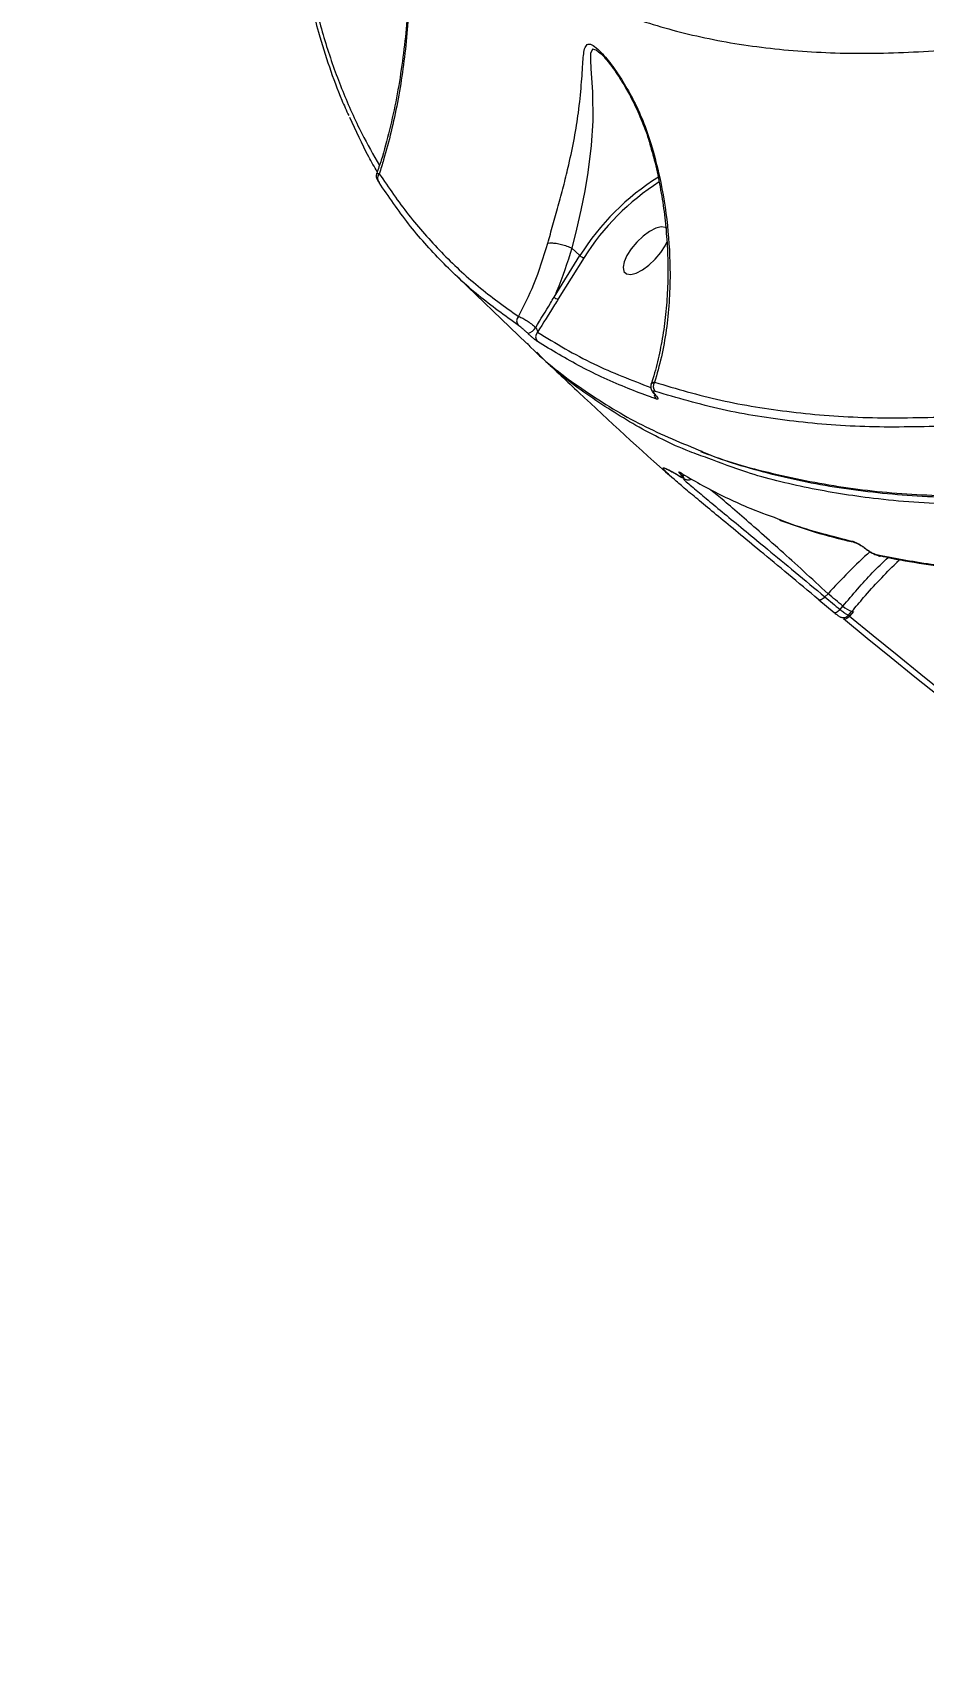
# Model space of a CAD drawing. Header units: millimetres. Extents: x -7151 to 6134, y -5040 to 5562.
# Drawn here: x -2961.4 to -2830.1, y -1417.6 to -1178.3 of the extents above; entities that cross this region are included whole.
import ezdxf

# ---------------------------------------------------------------- set-up
doc = ezdxf.new("R2010")
doc.units = ezdxf.units.MM
for name, color, linetype in [('DIKOM_ОБЪЕКТ', 7, 'Continuous'), ('DIKOM_РАЗМЕР_ЗОНА', 7, 'Continuous'), ('DIKOM_РАЗМЕР_ОБЪЕКТА', 7, 'Continuous')]:
    doc.layers.add(name, color=color, linetype=linetype)
doc.styles.add('style1', font='arial.ttf', dxfattribs={"width": 0.8})
doc.dimstyles.new('1-50', dxfattribs={"dimtxt": 300, "dimasz": 200, "dimexe": 100, "dimexo": 0, "dimgap": 100, "dimtad": 1, "dimtxsty": 'style1', "dimcen": 200, "dimclrd": 7, "dimclre": 7, "dimclrt": 7, "dimadec": 1, "dimazin": 2, "dimtfac": 1, "dimtmove": 0, "dimatfit": 2, "dimfxl": 0, "dimlwd": 25, "dimlwe": 18, "dimarcsym": 0})

# ---------------------------------------------------------------- blocks, each defined once
blk = doc.blocks.new('*D0')
at = {"layer": 'Defpoints', "color": 0, "transparency": 16777216}
for p in [(4133.55, 168.74), (-4567.47, -1241.13), (4133.55, -4153.12)]:
    blk.add_point(p, dxfattribs=at)
at = {"layer": 'DIKOM_РАЗМЕР_ОБЪЕКТА', "color": 7, "lineweight": 18, "transparency": 16777216}
for p, q in [((4133.55, 168.74), (4133.55, -4253.12)), ((-4567.47, -1241.13), (-4567.47, -4253.12))]:
    blk.add_line(p, q, dxfattribs=at)
at = {"layer": 'DIKOM_РАЗМЕР_ОБЪЕКТА', "color": 7, "lineweight": 25, "transparency": 16777216}
blk.add_line((-4367.47, -4153.12), (3933.55, -4153.12), dxfattribs=at)
at = {"layer": 'DIKOM_РАЗМЕР_ОБЪЕКТА', "color": 7, "transparency": 16777216}
for points in [[(-4367.47, -4119.79), (-4367.47, -4186.45), (-4567.47, -4153.12)], [(3933.55, -4119.79), (3933.55, -4186.45), (4133.55, -4153.12)]]:
    blk.add_solid(points, dxfattribs=at)
at = {"layer": 'DIKOM_РАЗМЕР_ОБЪЕКТА', "color": 7, "transparency": 16777216, "insert": (150.61, -3899.95), "char_height": 300, "attachment_point": 5, "style": 'style1'}
blk.add_mtext('8700', dxfattribs=at)
blk = doc.blocks.new('*D1')
at = {"layer": 'Defpoints', "color": 0, "transparency": 16777216}
for p in [(-2392.45, 3674.75), (-6010.84, -1738.88), (-3202.89, -1738.88)]:
    blk.add_point(p, dxfattribs=at)
at = {"layer": 'DIKOM_РАЗМЕР_ОБЪЕКТА', "color": 7, "lineweight": 18, "transparency": 16777216}
for p, q in [((-2392.45, 3674.75), (-6110.84, 3674.75)), ((-3202.89, -1738.88), (-6110.84, -1738.88))]:
    blk.add_line(p, q, dxfattribs=at)
at = {"layer": 'DIKOM_РАЗМЕР_ОБЪЕКТА', "color": 7, "lineweight": 25, "transparency": 16777216}
blk.add_line((-6010.84, 3474.75), (-6010.84, -1538.88), dxfattribs=at)
at = {"layer": 'DIKOM_РАЗМЕР_ОБЪЕКТА', "color": 7, "transparency": 16777216}
for points in [[(-6044.18, 3474.75), (-5977.51, 3474.75), (-6010.84, 3674.75)], [(-6044.18, -1538.88), (-5977.51, -1538.88), (-6010.84, -1738.88)]]:
    blk.add_solid(points, dxfattribs=at)
at = {"layer": 'DIKOM_РАЗМЕР_ОБЪЕКТА', "color": 7, "transparency": 16777216, "insert": (-6264.01, 967.94), "char_height": 300, "attachment_point": 5, "rotation": 90, "style": 'style1'}
blk.add_mtext('5400', dxfattribs=at)
blk = doc.blocks.new('*D3')
at = {"layer": 'Defpoints', "color": 0, "transparency": 16777216}
for p in [(6133.55, 253.24), (-5802.46, -2467.19), (6133.55, -4939.78)]:
    blk.add_point(p, dxfattribs=at)
at = {"layer": 'DIKOM_РАЗМЕР_ЗОНА', "color": 7, "lineweight": 18, "transparency": 16777216}
for p, q in [((6133.55, 253.24), (6133.55, -5039.78)), ((-5802.46, -2467.19), (-5802.46, -5039.78))]:
    blk.add_line(p, q, dxfattribs=at)
at = {"layer": 'DIKOM_РАЗМЕР_ЗОНА', "color": 7, "lineweight": 25, "transparency": 16777216}
blk.add_line((-5602.46, -4939.78), (5933.55, -4939.78), dxfattribs=at)
at = {"layer": 'DIKOM_РАЗМЕР_ЗОНА', "color": 7, "transparency": 16777216}
for points in [[(-5602.46, -4906.44), (-5602.46, -4973.11), (-5802.46, -4939.78)], [(5933.55, -4906.44), (5933.55, -4973.11), (6133.55, -4939.78)]]:
    blk.add_solid(points, dxfattribs=at)
at = {"layer": 'DIKOM_РАЗМЕР_ЗОНА', "color": 7, "transparency": 16777216, "insert": (186.61, -4686.61), "char_height": 300, "attachment_point": 5, "style": 'style1'}
blk.add_mtext('11950', dxfattribs=at)

msp = doc.modelspace()

# ---------------------------------------------------------------- linework, layer by layer
at = {"layer": 'DIKOM_ОБЪЕКТ', "color": 7, "linetype": 'Continuous', "lineweight": 15}
for p, q in [((-2877.634, -1181.451), (-2877.771, -1181.335)), ((-2881.944, -1210.011), (-2881.94, -1210.013)), ((-2881.94, -1210.013), (-2880.761, -1211.129)), ((-2899.817, -1213.266), (-2888.577, -1224.069)), ((-2884.56, -1217.237), (-2880.761, -1211.129)), ((-2880.143, -1211.408), (-2883.942, -1217.516)), ((-2887.155, -1225.402), (-2886.236, -1226.266)), ((-2865.844, -1243.185), (-2865.976, -1243.085)), ((-2838.795, -1254.204), (-2838.638, -1254.325)), ((-2836.459, -1255.413), (-2836.5, -1255.405)), ((-2844.197, -1260.927), (-2844.665, -1261.392)), ((-2845.554, -1261.822), (-2845.571, -1261.806)), ((-2845.554, -1261.822), (-2843.308, -1263.694)), ((-2842.421, -1263.262), (-2842.003, -1262.756)), ((-2841.177, -1264.089), (-2840.696, -1263.508)), ((-2840.454, -1263.535), (-2841.019, -1264.217)), ((-2840.696, -1263.508), (-2840.703, -1263.514))]:
    msp.add_line(p, q, dxfattribs=at)
at = {"layer": 'DIKOM_ОБЪЕКТ', "color": 7, "linetype": 'Continuous', "lineweight": 15, "flags": 128}
for points in [[(-2877.771, -1181.335), (-2878.34, -1180.855), (-2878.906, -1180.733), (-2879.183, -1181.338), (-2879.199, -1182.32), (-2879.121, -1183.559), (-2878.897, -1187.056), (-2878.872, -1191.288), (-2879.096, -1194.889), (-2879.587, -1198.884), (-2880.052, -1201.605), (-2880.633, -1204.458), (-2881.264, -1207.214), (-2881.944, -1210.01), (-2881.944, -1210.011), (-2881.944, -1210.011)], [(-2867.925, -1207.129), (-2868.157, -1206.977), (-2868.777, -1206.895), (-2869.578, -1207.098), (-2870.497, -1207.567), (-2871.457, -1208.266), (-2872.382, -1209.138), (-2873.196, -1210.112), (-2873.833, -1211.109), (-2874.243, -1212.048), (-2874.391, -1212.854), (-2874.266, -1213.46), (-2873.878, -1213.819), (-2873.258, -1213.9), (-2872.456, -1213.698), (-2871.538, -1213.228), (-2870.578, -1212.529), (-2869.653, -1211.657), (-2868.839, -1210.684), (-2868.201, -1209.687), (-2867.908, -1209.069)], [(-2869.606, -1231.681), (-2869.664, -1231.646), (-2869.705, -1231.609)], [(-2865.381, -1243.999), (-2865.442, -1243.967), (-2865.585, -1243.861)], [(-2842.003, -1262.756), (-2842.277, -1262.528), (-2842.552, -1262.299), (-2842.826, -1262.071), (-2843.101, -1261.842), (-2843.375, -1261.614), (-2843.649, -1261.385), (-2843.923, -1261.156), (-2844.197, -1260.927)], [(-2844.665, -1261.392), (-2844.796, -1261.526), (-2844.933, -1261.643), (-2845.068, -1261.738), (-2845.197, -1261.809), (-2845.316, -1261.852), (-2845.421, -1261.866), (-2845.507, -1261.85), (-2845.554, -1261.822)], [(-2844.665, -1261.392), (-2844.385, -1261.626), (-2844.104, -1261.86), (-2843.824, -1262.094), (-2843.544, -1262.328), (-2843.263, -1262.561), (-2842.982, -1262.795), (-2842.702, -1263.028), (-2842.421, -1263.262)], [(-2842.421, -1263.262), (-2842.553, -1263.396), (-2842.688, -1263.513), (-2842.823, -1263.609), (-2842.952, -1263.68), (-2843.071, -1263.723), (-2843.176, -1263.737), (-2843.262, -1263.721), (-2843.308, -1263.694)], [(-2841.019, -1264.217), (-2841.15, -1264.352), (-2841.286, -1264.47), (-2841.421, -1264.566), (-2841.55, -1264.637), (-2841.67, -1264.68), (-2841.774, -1264.694), (-2841.859, -1264.677), (-2841.923, -1264.632)], [(-2813.611, -1287.193), (-2817.196, -1284.426), (-2820.768, -1281.644), (-2824.327, -1278.847), (-2827.873, -1276.034), (-2831.406, -1273.206), (-2834.925, -1270.363), (-2838.43, -1267.505), (-2841.923, -1264.632)], [(-2841.019, -1264.217), (-2837.529, -1267.088), (-2834.026, -1269.944), (-2830.51, -1272.784), (-2826.98, -1275.61), (-2823.437, -1278.42), (-2819.881, -1281.215), (-2816.311, -1283.995), (-2812.729, -1286.759)]]:
    msp.add_lwpolyline(points, dxfattribs=at)
at = {"layer": 'DIKOM_ОБЪЕКТ', "color": 7, "linetype": 'Continuous', "lineweight": 15}
for centre, radius, start, end in [((-2909.687, -1199.727), 0.906, 133.65003, 223.57719), ((-2849.499, -1230.808), 36.94, 122.22068, 147.81002), ((-2849.625, -1230.688), 36.099, 122.61572, 147.71675), ((-2880.095, -1210.479), 0.93, 224.32199, 267.03869), ((-2883.893, -1216.584), 0.933, 224.38619, 266.97449), ((-2889.086, -1220.737), 0.986, 138.41963, 223.06154), ((-2888.984, -1220.715), 1.978, 287.16377, 330.01709), ((-2886.288, -1223.094), 0.994, 136.30342, 223.05608), ((-2868.923, -1230.42), 1.043, 142.325, 223.09684), ((-2868.85, -1231.57), 0.948, 182.68486, 225.07018), ((-2867.44, -1241.761), 0.979, 228.28635, 251.00703), ((-2865.544, -1242.95), 0.567, 240.99444, 291.65631), ((-2840.151, -1252.585), 0.802, 227.0283, 257.92644), ((-2776.111, -1322.576), 91.849, 132.36563, 137.84027), ((-2838.753, -1254.15), 0.0721, 231.64729, 278.4284), ((-2836.328, -1254.623), 0.801, 227.12541, 257.56482), ((-2839.649, -1260.21), 3.467, 227.23581, 252.30619)]:
    msp.add_arc(centre, radius, start, end, dxfattribs=at)
for points, knots in [([(-2360.312, -895.827), (-2362.582, -899.39), (-2368.697, -908.989), (-2379.254, -924.67), (-2392.112, -942.812), (-2405.743, -961.063), (-2420.12, -979.358), (-2435.212, -997.635), (-2450.686, -1015.492), (-2466.481, -1032.877), (-2482.528, -1049.75), (-2499.09, -1066.387), (-2516.129, -1082.717), (-2533.598, -1098.675), (-2551.11, -1113.912), (-2568.606, -1128.389), (-2586.025, -1142.09), (-2603.652, -1155.238), (-2621.433, -1167.762), (-2639.308, -1179.603), (-2656.885, -1190.499), (-2674.109, -1200.437), (-2690.936, -1209.421), (-2707.641, -1217.598), (-2724.159, -1224.904), (-2740.425, -1231.293), (-2756.084, -1236.621), (-2771.095, -1240.899), (-2785.433, -1244.153), (-2799.333, -1246.437), (-2812.725, -1247.702), (-2825.548, -1247.915), (-2837.021, -1247.118), (-2847.204, -1245.451), (-2855.346, -1243.464), (-2860.019, -1241.677), (-2861.913, -1240.952)], [0, 0, 0, 0, 0.0176896, 0.0476571, 0.0776475, 0.1076146, 0.1384524, 0.1693154, 0.2001529, 0.2301204, 0.2601107, 0.290078, 0.3209158, 0.3517788, 0.3826161, 0.4125835, 0.4425742, 0.4725411, 0.5033791, 0.5342417, 0.5650796, 0.5950467, 0.6250373, 0.6550044, 0.6858424, 0.7167049, 0.7475428, 0.7775098, 0.8075005, 0.8374678, 0.8683053, 0.8991683, 0.9300059, 0.956088, 0.9822004, 1, 1, 1, 1]), ([(-2900.153, -1158.778), (-2898.716, -1160.272), (-2895.208, -1163.92), (-2888.722, -1168.627), (-2880.876, -1173.044), (-2872.328, -1176.498), (-2862.976, -1179.086), (-2852.81, -1180.751), (-2841.848, -1181.467), (-2830.329, -1181.216), (-2818.305, -1180.024), (-2805.839, -1177.93), (-2792.731, -1174.904), (-2778.999, -1170.914), (-2764.68, -1165.95), (-2750.078, -1160.12), (-2735.252, -1153.461), (-2720.26, -1146.029), (-2704.867, -1137.708), (-2689.113, -1128.487), (-2673.043, -1118.378), (-2656.999, -1107.593), (-2641.033, -1096.183), (-2625.197, -1084.21), (-2609.25, -1071.489), (-2593.242, -1058.033), (-2577.229, -1043.874), (-2562.662, -1030.33), (-2549.509, -1017.597), (-2541.702, -1009.68), (-2537.796, -1005.718)], [0, 0, 0, 0, 0.0257526, 0.062866, 0.0989331, 0.1350278, 0.171095, 0.2082083, 0.2453526, 0.2824663, 0.3185595, 0.3546805, 0.390774, 0.4279125, 0.4650814, 0.5022202, 0.538373, 0.5745535, 0.6107061, 0.647904, 0.6851321, 0.7223299, 0.7585728, 0.794844, 0.8310866, 0.8683748, 0.9056935, 0.9429816, 0.9714642, 1, 1, 1, 1]), ([(-2863.222, -1239.772), (-2863.04, -1239.854), (-2859.709, -1241.355), (-2852.429, -1243.304), (-2841.467, -1245.509), (-2829.751, -1246.546), (-2817.467, -1246.6), (-2804.386, -1245.633), (-2790.526, -1243.616), (-2775.917, -1240.527), (-2761.057, -1236.482), (-2746.029, -1231.562), (-2730.916, -1225.861), (-2715.292, -1219.228), (-2699.186, -1211.646), (-2682.64, -1203.121), (-2665.79, -1193.71), (-2648.68, -1183.426), (-2631.363, -1172.298), (-2613.78, -1160.279), (-2595.985, -1147.373), (-2578.032, -1133.606), (-2560.319, -1119.277), (-2542.9, -1104.453), (-2525.823, -1089.202), (-2508.809, -1073.278), (-2491.921, -1056.708), (-2475.231, -1039.53), (-2460.039, -1023.19), (-2450.6, -1012.488), (-2446.426, -1007.755)], [0, 0, 0, 0, 0.0022001, 0.0402543, 0.0782771, 0.115227, 0.1522051, 0.1891546, 0.2271774, 0.2652314, 0.3032543, 0.3388739, 0.374518, 0.4101375, 0.4467146, 0.4833199, 0.5198967, 0.5568465, 0.5938251, 0.6307748, 0.6687975, 0.7068517, 0.7448745, 0.7818245, 0.8188024, 0.8557526, 0.8937754, 0.9318292, 0.9698524, 1, 1, 1, 1]), ([(-2862.984, -1239.984), (-2861.645, -1240.481), (-2858.71, -1241.571), (-2853.938, -1242.96), (-2848.713, -1244.213), (-2843.271, -1245.219), (-2837.636, -1245.985), (-2831.827, -1246.505), (-2825.865, -1246.775), (-2819.759, -1246.796), (-2813.507, -1246.569), (-2807.106, -1246.095), (-2800.555, -1245.374), (-2793.852, -1244.407), (-2786.995, -1243.193), (-2779.984, -1241.731), (-2772.814, -1240.021), (-2765.484, -1238.062), (-2758.008, -1235.859), (-2750.418, -1233.418), (-2742.741, -1230.749), (-2734.989, -1227.856), (-2727.154, -1224.738), (-2719.237, -1221.395), (-2711.236, -1217.827), (-2703.152, -1214.034), (-2694.985, -1210.017), (-2686.736, -1205.776), (-2678.404, -1201.31), (-2669.988, -1196.619), (-2661.497, -1191.707), (-2652.955, -1186.589), (-2644.388, -1181.279), (-2635.815, -1175.788), (-2627.236, -1170.118), (-2618.652, -1164.271), (-2610.063, -1158.245), (-2601.468, -1152.04), (-2592.868, -1145.658), (-2584.264, -1139.098), (-2575.654, -1132.36), (-2567.039, -1125.444), (-2558.423, -1118.352), (-2549.826, -1111.102), (-2541.276, -1103.716), (-2532.794, -1096.213), (-2524.387, -1088.598), (-2516.054, -1080.872), (-2507.794, -1073.034), (-2499.607, -1065.083), (-2491.493, -1057.021), (-2483.452, -1048.848), (-2475.486, -1040.563), (-2467.592, -1032.168), (-2459.777, -1023.66), (-2452.583, -1015.669), (-2448.047, -1010.483), (-2446.046, -1008.196)], [0, 0, 0, 0, 0.0152823, 0.0334918, 0.0517817, 0.0701714, 0.0886546, 0.1071165, 0.1254749, 0.1437624, 0.1619974, 0.1802006, 0.1983915, 0.2165897, 0.2348095, 0.2530702, 0.2713923, 0.2897959, 0.3082967, 0.3267936, 0.3451629, 0.3634728, 0.3817381, 0.3999738, 0.4181944, 0.4364145, 0.4546467, 0.4729036, 0.4911992, 0.5095487, 0.5279673, 0.5464087, 0.5647912, 0.58311, 0.6013812, 0.6196181, 0.6378364, 0.6560503, 0.6742733, 0.6925158, 0.7107937, 0.7291211, 0.7475123, 0.7659527, 0.7843559, 0.8026875, 0.8209667, 0.8392086, 0.8574278, 0.8756385, 0.8938559, 0.9120883, 0.9303521, 0.9486607, 0.967029, 0.9854605, 1, 1, 1, 1]), ([(-2907.294, -1151.393), (-2907.286, -1151.438), (-2907.026, -1152.79), (-2906.672, -1155.535), (-2906.228, -1159.759), (-2905.964, -1164.231), (-2905.892, -1168.879), (-2906.03, -1173.596), (-2906.381, -1178.36), (-2906.956, -1183.147), (-2907.745, -1187.932), (-2908.765, -1192.596), (-2909.748, -1196.324), (-2910.464, -1198.394), (-2910.692, -1199.053)], [0, 0, 0, 0, 0.0025425, 0.0766501, 0.1571908, 0.2462033, 0.3382418, 0.4338607, 0.532659, 0.6343008, 0.7391902, 0.8461812, 0.9510377, 1, 1, 1, 1]), ([(-2907.31, -1151.377), (-2907.283, -1151.504), (-2906.801, -1153.746), (-2906.332, -1158.035), (-2905.859, -1164.173), (-2905.776, -1171.423), (-2906.221, -1179.671), (-2907.521, -1188.656), (-2909.039, -1195.026), (-2910.095, -1198.383), (-2910.312, -1199.071)], [0, 0, 0, 0, 0.00715223, 0.12631975, 0.2457994, 0.36482882, 0.55960155, 0.75488585, 0.94972007, 1, 1, 1, 1]), ([(-2920.302, -1174.196), (-2919.967, -1175.551), (-2919.192, -1178.687), (-2917.689, -1183.355), (-2916.202, -1187.448), (-2915.159, -1189.755), (-2914.815, -1190.514)], [0, 0, 0, 0, 0.2343372, 0.5424881, 0.8495544, 1, 1, 1, 1]), ([(-2920.018, -1173.355), (-2919.398, -1175.699), (-2918.159, -1180.386), (-2915.75, -1186.954), (-2913.169, -1192.821), (-2911.178, -1196.301), (-2910.289, -1197.856)], [0, 0, 0, 0, 0.2619215, 0.5238436, 0.7872068, 1, 1, 1, 1]), ([(-2885.479, -1209.294), (-2885.448, -1209.183), (-2885.177, -1208.195), (-2884.628, -1206.255), (-2883.838, -1203.433), (-2883.07, -1200.556), (-2882.27, -1197.277), (-2881.524, -1193.702), (-2880.892, -1189.721), (-2880.501, -1185.867), (-2880.359, -1183.069), (-2880.207, -1181.358), (-2880.013, -1180.394), (-2879.623, -1179.878), (-2878.868, -1180.07), (-2877.694, -1181.05), (-2876.126, -1182.913), (-2874.401, -1185.45), (-2872.758, -1188.378), (-2871.254, -1191.634), (-2870.49, -1194.025), (-2870.106, -1195.229)], [0, 0, 0, 0, 0.0056305, 0.0501946, 0.0960221, 0.1433431, 0.1917778, 0.2623055, 0.3349978, 0.4257396, 0.5191893, 0.5587302, 0.5987862, 0.6438236, 0.6799316, 0.7160758, 0.7691297, 0.8232023, 0.8784514, 0.9388517, 1, 1, 1, 1]), ([(-2877.751, -1181.312), (-2877.741, -1181.32), (-2877.648, -1181.396), (-2877.305, -1181.739), (-2876.75, -1182.373), (-2876.015, -1183.321), (-2875.134, -1184.589), (-2874.1, -1186.239), (-2872.925, -1188.376), (-2871.725, -1190.98), (-2870.783, -1193.403), (-2870.381, -1194.942), (-2870.252, -1195.432)], [0, 0, 0, 0, 0.0070331, 0.0628547, 0.1297299, 0.2098812, 0.3058232, 0.4205251, 0.5587804, 0.733858, 0.9151831, 1, 1, 1, 1]), ([(-2910.603, -1198.79), (-2911.026, -1198.056), (-2912.496, -1195.501), (-2913.753, -1192.746), (-2914.649, -1190.782)], [0, 0, 0, 0, 0.2872482, 1, 1, 1, 1]), ([(-2870.242, -1195.439), (-2870.131, -1195.821), (-2869.678, -1197.38), (-2869.081, -1200.153), (-2868.45, -1203.763), (-2868.027, -1207.428), (-2867.798, -1211.122), (-2867.779, -1214.813), (-2867.971, -1218.465), (-2868.377, -1222.05), (-2869.008, -1225.513), (-2869.646, -1228.204), (-2870.144, -1229.658), (-2870.287, -1230.076)], [0, 0, 0, 0, 0.0304433, 0.1241731, 0.2204413, 0.3193719, 0.420914, 0.5248347, 0.63068, 0.7379533, 0.8468376, 0.9559504, 1, 1, 1, 1]), ([(-2870.106, -1195.229), (-2870.12, -1195.242), (-2870.21, -1195.321), (-2870.213, -1195.381), (-2870.214, -1195.432)], [0, 0, 0, 0, 0.1597474, 1, 1, 1, 1]), ([(-2870.106, -1195.229), (-2869.734, -1196.641), (-2868.72, -1200.49), (-2867.742, -1206.778), (-2867.4, -1212.965), (-2867.574, -1218.059), (-2868.002, -1222.139), (-2868.695, -1226.085), (-2869.397, -1228.551), (-2869.748, -1229.783)], [0, 0, 0, 0, 0.11280497, 0.30737762, 0.50623725, 0.62803214, 0.7498327, 0.87491939, 1, 1, 1, 1]), ([(-2910.696, -1199.049), (-2910.713, -1199.094), (-2910.763, -1199.221), (-2910.765, -1199.438), (-2910.729, -1199.662), (-2910.657, -1199.861), (-2910.573, -1200.03), (-2910.492, -1200.154), (-2910.451, -1200.216)], [0, 0, 0, 0, 0.0827436, 0.2332437, 0.3815736, 0.5366931, 0.766463, 1, 1, 1, 1]), ([(-2910.698, -1199.052), (-2910.7, -1199.046), (-2910.724, -1198.951), (-2910.561, -1198.979), (-2910.363, -1199.053), (-2910.312, -1199.071)], [0, 0, 0, 0, 0.045444, 0.7578689, 1, 1, 1, 1]), ([(-2910.312, -1199.071), (-2908.911, -1201.124), (-2906.108, -1205.229), (-2901.213, -1210.719), (-2895.856, -1215.754), (-2891.834, -1218.64), (-2889.824, -1220.083)], [0, 0, 0, 0, 0.2490961, 0.4981929, 0.7490977, 1, 1, 1, 1]), ([(-2889.807, -1221.411), (-2891.808, -1219.976), (-2895.81, -1217.105), (-2901.173, -1212.077), (-2906.098, -1206.567), (-2908.928, -1202.424), (-2910.343, -1200.352)], [0, 0, 0, 0, 0.249097, 0.4981938, 0.7490959, 1, 1, 1, 1]), ([(-2889.824, -1220.083), (-2889.022, -1218.531), (-2887.269, -1215.138), (-2886.108, -1211.349), (-2885.479, -1209.294)], [0, 0, 0, 0, 0.4574462, 1, 1, 1, 1]), ([(-2885.479, -1209.294), (-2885.457, -1209.289), (-2885.317, -1209.259), (-2884.953, -1209.237), (-2884.279, -1209.3), (-2883.474, -1209.465), (-2882.647, -1209.709), (-2882.178, -1209.91), (-2881.944, -1210.011)], [0, 0, 0, 0, 0.0319255, 0.2048267, 0.4035914, 0.6023989, 0.8011731, 1, 1, 1, 1]), ([(-2881.94, -1210.013), (-2882.627, -1212.179), (-2883.41, -1214.644), (-2884.435, -1216.956), (-2884.56, -1217.237)], [0, 0, 0, 0, 0.878568, 1, 1, 1, 1]), ([(-2887.27, -1221.704), (-2886.535, -1220.509), (-2885.622, -1219.026), (-2884.732, -1217.528), (-2884.56, -1217.237)], [0, 0, 0, 0, 0.8058805, 1, 1, 1, 1]), ([(-2883.942, -1217.516), (-2884.121, -1217.802), (-2885.137, -1219.433), (-2886.162, -1221.063), (-2887.006, -1222.408)], [0, 0, 0, 0, 0.1757055, 1, 1, 1, 1]), ([(-2889.824, -1220.083), (-2889.783, -1220.094), (-2889.606, -1220.145), (-2889.194, -1220.334), (-2888.563, -1220.713), (-2887.893, -1221.184), (-2887.479, -1221.529), (-2887.27, -1221.704)], [0, 0, 0, 0, 0.07352904, 0.31980659, 0.55071027, 0.77334523, 1, 1, 1, 1]), ([(-2888.4, -1222.605), (-2888.521, -1222.493), (-2888.763, -1222.267), (-2889.139, -1221.939), (-2889.482, -1221.652), (-2889.698, -1221.486), (-2889.786, -1221.425), (-2889.807, -1221.411)], [0, 0, 0, 0, 0.2210474, 0.4418673, 0.6745159, 0.9251824, 1, 1, 1, 1]), ([(-2887.014, -1223.773), (-2887.034, -1223.759), (-2887.122, -1223.701), (-2887.332, -1223.542), (-2887.671, -1223.263), (-2888.041, -1222.939), (-2888.28, -1222.717), (-2888.4, -1222.605)], [0, 0, 0, 0, 0.073361, 0.3224645, 0.5550555, 0.7773071, 1, 1, 1, 1]), ([(-2887.27, -1221.704), (-2887.241, -1221.745), (-2887.206, -1221.793), (-2887.144, -1221.898), (-2887.084, -1222.026), (-2887.027, -1222.203), (-2887.007, -1222.329), (-2887.006, -1222.393), (-2887.006, -1222.408)], [0, 0, 0, 0, 0.15979142, 0.1863818, 0.39636388, 0.63983665, 0.91745179, 1, 1, 1, 1]), ([(-2887.006, -1222.408), (-2884.3, -1224.048), (-2879.103, -1227.197), (-2873.155, -1229.461), (-2870.304, -1230.547)], [0, 0, 0, 0, 0.5207042, 1, 1, 1, 1]), ([(-2888.544, -1224.036), (-2888.354, -1224.239), (-2885.974, -1226.784), (-2880.556, -1230.779), (-2872.418, -1235.969), (-2866.255, -1238.518), (-2863.222, -1239.772)], [0, 0, 0, 0, 0.0283437, 0.3557224, 0.6828508, 1, 1, 1, 1]), ([(-2861.913, -1240.952), (-2862.816, -1240.636), (-2866.58, -1239.316), (-2872.585, -1236.237), (-2879.754, -1231.672), (-2884.571, -1228.003), (-2886.799, -1225.697), (-2887.119, -1225.365)], [0, 0, 0, 0, 0.0913131, 0.38086006, 0.67040445, 0.95261654, 1, 1, 1, 1]), ([(-2869.52, -1232.242), (-2869.799, -1232.144), (-2871.198, -1231.653), (-2874.984, -1230.203), (-2880.673, -1227.632), (-2884.899, -1225.06), (-2887.014, -1223.773)], [0, 0, 0, 0, 0.0441444, 0.2207218, 0.610019, 1, 1, 1, 1]), ([(-2886.1, -1226.394), (-2884.365, -1228.027), (-2878.156, -1233.871), (-2871.904, -1239.689), (-2867.26, -1243.744), (-2867.249, -1243.753)], [0, 0, 0, 0, 0.2788578, 0.9983958, 1, 1, 1, 1]), ([(-2870.26, -1230.098), (-2870.284, -1230.177), (-2870.341, -1230.361), (-2870.306, -1230.657), (-2870.204, -1230.956), (-2869.998, -1231.288), (-2869.773, -1231.555), (-2869.572, -1231.743), (-2869.554, -1231.759)], [0, 0, 0, 0, 0.1155471, 0.2678906, 0.4239772, 0.6184583, 0.9668715, 1, 1, 1, 1]), ([(-2870.234, -1230.092), (-2870.228, -1230.046), (-2870.204, -1229.877), (-2869.98, -1229.804), (-2869.78, -1229.786), (-2869.748, -1229.783)], [0, 0, 0, 0, 0.2432532, 0.8771796, 1, 1, 1, 1]), ([(-2869.748, -1229.783), (-2866.55, -1230.723), (-2860.155, -1232.604), (-2849.631, -1234.279), (-2838.491, -1235.174), (-2830.49, -1234.979), (-2826.49, -1234.882)], [0, 0, 0, 0, 0.2485969, 0.4971906, 0.7485946, 1, 1, 1, 1]), ([(-2869.684, -1231.133), (-2869.777, -1231.113), (-2869.941, -1231.077), (-2869.962, -1231.202), (-2869.86, -1231.398), (-2869.691, -1231.586), (-2869.606, -1231.681)], [0, 0, 0, 0, 0.3292046, 0.579702, 0.7885667, 1, 1, 1, 1]), ([(-2869.706, -1231.61), (-2869.675, -1231.642), (-2869.605, -1231.716), (-2869.552, -1231.786), (-2869.549, -1231.79), (-2869.548, -1231.792)], [0, 0, 0, 0, 0.3156204, 0.7200858, 1, 1, 1, 1]), ([(-2826.325, -1236.241), (-2830.29, -1236.339), (-2838.221, -1236.534), (-2849.357, -1235.657), (-2859.957, -1233.989), (-2866.442, -1232.085), (-2869.684, -1231.133)], [0, 0, 0, 0, 0.2485937, 0.4971905, 0.748595, 1, 1, 1, 1]), ([(-2869.606, -1231.681), (-2869.517, -1231.78), (-2869.34, -1231.977), (-2869.236, -1232.181), (-2869.267, -1232.291), (-2869.402, -1232.281), (-2869.508, -1232.246), (-2869.52, -1232.242)], [0, 0, 0, 0, 0.2147541, 0.4258831, 0.6816809, 0.9641328, 1, 1, 1, 1]), ([(-2868.405, -1242.567), (-2868.448, -1242.499), (-2868.566, -1242.316), (-2868.275, -1242.424), (-2868.092, -1242.492)], [0, 0, 0, 0, 0.3686108, 1, 1, 1, 1]), ([(-2845.571, -1261.806), (-2847.083, -1260.544), (-2850.107, -1258.02), (-2854.054, -1254.747), (-2857.481, -1251.916), (-2860.386, -1249.52), (-2862.911, -1247.432), (-2865, -1245.692), (-2866.644, -1244.296), (-2867.778, -1243.283), (-2868.366, -1242.709), (-2868.396, -1242.599), (-2868.405, -1242.567)], [0, 0, 0, 0, 0.1188245, 0.2376502, 0.3401259, 0.4429189, 0.5453926, 0.6481749, 0.7512908, 0.8540733, 0.9568862, 1, 1, 1, 1]), ([(-2868.092, -1242.492), (-2867.817, -1242.621), (-2867.264, -1242.88), (-2866.147, -1243.533), (-2865.585, -1243.861)], [0, 0, 0, 0, 0.496501, 1, 1, 1, 1]), ([(-2867.757, -1242.684), (-2867.746, -1242.688), (-2867.674, -1242.717), (-2867.326, -1242.883), (-2866.701, -1243.218), (-2866.053, -1243.594), (-2865.716, -1243.789)], [0, 0, 0, 0, 0.0485485, 0.3209361, 0.6469779, 1, 1, 1, 1]), ([(-2865.819, -1243.446), (-2865.843, -1243.423), (-2865.95, -1243.321), (-2866.108, -1243.157), (-2866.222, -1243.009), (-2866.202, -1242.96), (-2866.053, -1243.042), (-2865.976, -1243.085)], [0, 0, 0, 0, 0.0490303, 0.217936, 0.4267322, 0.7023283, 1, 1, 1, 1]), ([(-2865.976, -1243.085), (-2865.736, -1243.23), (-2864.535, -1243.954), (-2861.332, -1245.746), (-2856.849, -1247.961), (-2853.107, -1249.329), (-2851.583, -1249.886)], [0, 0, 0, 0, 0.0540357, 0.2701908, 0.7028705, 1, 1, 1, 1]), ([(-2865.884, -1243.161), (-2865.885, -1243.16), (-2865.893, -1243.157), (-2865.875, -1243.166), (-2865.846, -1243.183), (-2865.844, -1243.185)], [0, 0, 0, 0, 0.1114672, 0.9412641, 1, 1, 1, 1]), ([(-2865.585, -1243.861), (-2865.521, -1243.895), (-2865.396, -1243.96), (-2865.408, -1243.887), (-2865.545, -1243.716), (-2865.73, -1243.534), (-2865.819, -1243.446)], [0, 0, 0, 0, 0.2974961, 0.5890464, 0.8028502, 1, 1, 1, 1]), ([(-2865.517, -1244.053), (-2865.428, -1244.133), (-2864.977, -1244.541), (-2863.689, -1245.63), (-2861.672, -1247.315), (-2859.189, -1249.367), (-2856.343, -1251.713), (-2852.983, -1254.485), (-2849.113, -1257.689), (-2846.147, -1260.157), (-2844.665, -1261.392)], [0, 0, 0, 0, 0.0325933, 0.1653127, 0.2976109, 0.4295584, 0.5619381, 0.6938916, 0.8469423, 1, 1, 1, 1]), ([(-2865.442, -1243.963), (-2865.413, -1243.981), (-2865.322, -1244.038), (-2865.171, -1244.11), (-2864.9, -1244.178), (-2864.601, -1244.181), (-2864.404, -1244.099), (-2864.3, -1244.056)], [0, 0, 0, 0, 0.13018193, 0.40482346, 0.58271746, 0.78022171, 1, 1, 1, 1]), ([(-2844.197, -1260.927), (-2845.41, -1259.811), (-2847.837, -1257.579), (-2851.241, -1254.502), (-2854.42, -1251.67), (-2857.305, -1249.151), (-2859.776, -1247.039), (-2861.083, -1245.97), (-2861.683, -1245.478)], [0, 0, 0, 0, 0.1695659, 0.3391366, 0.5106101, 0.682633, 0.8541048, 1, 1, 1, 1]), ([(-2851.583, -1249.886), (-2850.9, -1250.154), (-2847.473, -1251.499), (-2843.71, -1252.428), (-2840.698, -1253.172)], [0, 0, 0, 0, 0.1993606, 1, 1, 1, 1]), ([(-2851.346, -1250.097), (-2849.808, -1250.629), (-2846.649, -1251.72), (-2843.005, -1252.759), (-2840.866, -1253.22), (-2840.488, -1253.301)], [0, 0, 0, 0, 0.4385311, 0.9007968, 1, 1, 1, 1]), ([(-2840.698, -1253.172), (-2840.655, -1253.183), (-2840.441, -1253.237), (-2840.028, -1253.401), (-2839.486, -1253.695), (-2839.068, -1253.963), (-2838.851, -1254.135), (-2838.742, -1254.222)], [0, 0, 0, 0, 0.095057, 0.4719237, 0.7157281, 0.8572982, 1, 1, 1, 1]), ([(-2840.326, -1253.369), (-2840.319, -1253.371), (-2840.272, -1253.38), (-2840.011, -1253.466), (-2839.618, -1253.653), (-2839.221, -1253.894), (-2838.971, -1254.067), (-2838.848, -1254.167), (-2838.798, -1254.207)], [0, 0, 0, 0, 0.0481616, 0.3118005, 0.6460507, 0.8113927, 0.9238479, 1, 1, 1, 1]), ([(-2842.003, -1262.756), (-2840.578, -1261.064), (-2838.417, -1258.498), (-2836.137, -1256.323), (-2835.36, -1255.582)], [0, 0, 0, 0, 0.6591819, 1, 1, 1, 1]), ([(-2840.677, -1263.535), (-2840.108, -1262.852), (-2838.774, -1261.25), (-2836.594, -1258.875), (-2834.807, -1257.007), (-2833.812, -1256.068), (-2833.632, -1255.899)], [0, 0, 0, 0, 0.2504327, 0.5874685, 0.925551, 1, 1, 1, 1]), ([(-2838.742, -1254.222), (-2838.636, -1254.305), (-2838.425, -1254.472), (-2838.023, -1254.729), (-2837.507, -1255.006), (-2837.115, -1255.153), (-2836.912, -1255.201), (-2836.873, -1255.21)], [0, 0, 0, 0, 0.1455778, 0.2900044, 0.5320485, 0.9098088, 1, 1, 1, 1]), ([(-2838.638, -1254.325), (-2838.562, -1254.387), (-2838.343, -1254.562), (-2837.919, -1254.825), (-2837.384, -1255.104), (-2836.963, -1255.297), (-2836.718, -1255.338), (-2836.659, -1255.348)], [0, 0, 0, 0, 0.10922162, 0.31181712, 0.56598959, 0.8953196, 1, 1, 1, 1]), ([(-2836.873, -1255.21), (-2834.111, -1255.729), (-2828.589, -1256.766), (-2819.728, -1257.574), (-2810.486, -1257.877), (-2803.966, -1257.57), (-2800.706, -1257.417)], [0, 0, 0, 0, 0.2490963, 0.4981947, 0.7490955, 1, 1, 1, 1]), ([(-2836.446, -1255.342), (-2835.928, -1255.46), (-2833.651, -1255.975), (-2829.427, -1256.642), (-2823.773, -1257.336), (-2817.925, -1257.766), (-2811.902, -1257.947), (-2806.059, -1257.907), (-2802.149, -1257.688), (-2800.366, -1257.588)], [0, 0, 0, 0, 0.0479165, 0.2106618, 0.373615, 0.5367194, 0.6999272, 0.8631895, 1, 1, 1, 1]), ([(-2843.254, -1263.736), (-2843.171, -1263.805), (-2842.935, -1264.001), (-2842.685, -1264.184), (-2842.497, -1264.313), (-2842.264, -1264.414), (-2842.018, -1264.465), (-2841.721, -1264.443), (-2841.411, -1264.326), (-2841.258, -1264.164), (-2841.185, -1264.087)], [0, 0, 0, 0, 0.1233725, 0.3486457, 0.5020274, 0.577689, 0.664612, 0.7689374, 0.8895841, 1, 1, 1, 1]), ([(-2842.421, -1263.262), (-2842.39, -1263.286), (-2842.161, -1263.469), (-2841.763, -1263.77), (-2841.377, -1264.028), (-2841.183, -1264.128), (-2841.196, -1264.082), (-2841.198, -1264.072)], [0, 0, 0, 0, 0.0453493, 0.3385162, 0.6315513, 0.9243472, 1, 1, 1, 1]), ([(-2841.161, -1264.069), (-2841.151, -1264.08), (-2841.122, -1264.112), (-2841.066, -1264.17), (-2841.024, -1264.211), (-2841.019, -1264.217)], [0, 0, 0, 0, 0.2943392, 0.9057892, 1, 1, 1, 1])]:
    msp.add_open_spline(points, degree=3, knots=knots, dxfattribs=at)

# ---------------------------------------------------------------- dimensions: what is measured, and where the dimension line sits
at = {"layer": 'DIKOM_РАЗМЕР_ЗОНА'}
dim = msp.add_linear_dim(base=(6133.546, -4939.778), p1=(-5802.455, -2467.185), p2=(6133.546, 253.243), text='11950', dimstyle='1-50', dxfattribs=at)
dim.commit()
dim.dimension.update_dxf_attribs({"geometry": '*D3', "text_midpoint": (186.606, -4939.778), "dimtype": 160})
at = {"layer": 'DIKOM_РАЗМЕР_ОБЪЕКТА'}
dim = msp.add_linear_dim(base=(-6010.843, -1738.877), p1=(-2392.449, 3674.75), p2=(-3202.885, -1738.877), angle=90, text='5400', dimstyle='1-50', dxfattribs=at)
dim.commit()
dim.dimension.update_dxf_attribs({"geometry": '*D1', "text_midpoint": (-6010.843, 967.936), "dimtype": 160})
dim = msp.add_linear_dim(base=(4133.546, -4153.121), p1=(-4567.472, -1241.128), p2=(4133.546, 168.743), text='8700', dimstyle='1-50', dxfattribs=at)
dim.commit()
dim.dimension.update_dxf_attribs({"geometry": '*D0', "text_midpoint": (150.606, -4153.121), "dimtype": 160})

doc.saveas('drawing.dxf')
